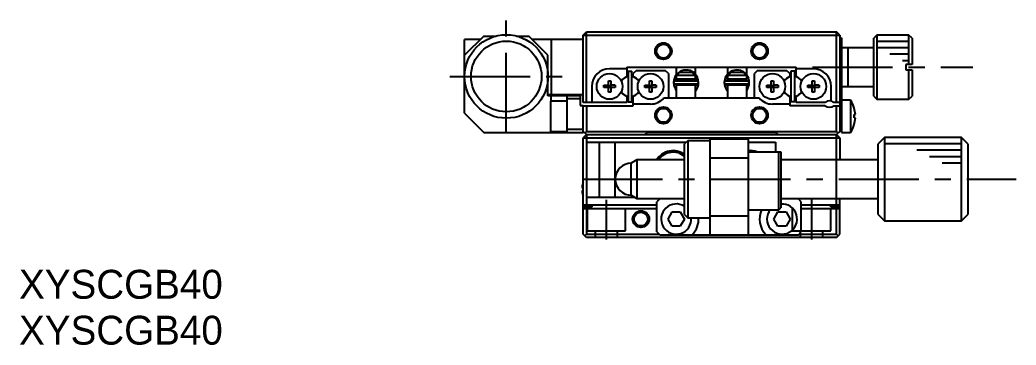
# Model space of a CAD drawing. Extents: x 35 to 382, y 23 to 266.
# Drawn here: x 40.8 to 196.1, y 23.4 to 74.1 of the extents above; entities that cross this region are included whole.
import ezdxf

# ---------------------------------------------------------------- set-up
doc = ezdxf.new("R2010")
doc.units = 0
doc.header["$LTSCALE"] = 10
doc.linetypes.add('CENTER', pattern=[2, 1.25, -0.25, 0.25, -0.25])
doc.linetypes.add('DASHED', pattern=[3.5, 2, -1.5])
doc.layers.get('0').update_dxf_attribs({"linetype": 'CONTINUOUS'})
doc.layers.add('CENTER', color=1, linetype='CENTER')
doc.styles.get("Standard").update_dxf_attribs({"font": 'FGP教科書体NT-M'})

msp = doc.modelspace()

# ---------------------------------------------------------------- linework, layer by layer
at = {"color": 7, "linetype": 'CONTINUOUS'}
for p, q in [((113.116281, 71.560007), (110.116281, 68.560007)), ((113.116281, 71.560007), (115.016281, 71.560007)), ((118.216281, 71.560007), (120.116281, 71.560007)), ((123.116281, 68.560007), (120.116281, 71.560007)), ((128.616281, 71.710007), (129.116281, 72.210007)), ((128.616281, 61.210007), (128.616281, 71.710007)), ((128.616281, 71.710007), (168.616281, 71.710007)), ((129.116281, 72.210007), (168.116281, 72.210007)), ((129.116281, 61.210007), (129.116281, 72.210007)), ((168.616281, 71.710007), (168.116281, 72.210007)), ((168.116281, 61.210007), (168.116281, 72.210007)), ((168.616281, 71.710007), (168.616281, 56.710007)), ((174.416281, 71.710007), (173.916281, 71.210007)), ((179.416281, 71.710007), (174.416281, 71.710007)), ((174.416281, 71.710007), (174.416281, 61.710007)), ((179.916281, 71.210007), (179.416281, 71.710007)), ((179.416281, 67.110007), (179.416281, 71.710007)), ((112.566281, 71.010007), (110.116281, 71.010007)), ((110.116281, 59.560007), (110.116281, 71.010007)), ((128.616281, 71.010007), (120.666281, 71.010007)), ((123.616281, 71.010007), (123.616281, 62.410007)), ((168.616281, 71.260007), (168.916281, 71.260007)), ((168.916281, 71.260007), (168.916281, 56.560007)), ((173.916281, 62.210007), (173.916281, 71.210007)), ((179.916281, 71.210007), (179.916281, 67.110007)), ((123.116281, 62.260007), (123.116281, 68.560007)), ((173.916281, 69.710007), (168.916281, 69.710007)), ((169.916281, 63.710007), (169.916281, 69.710007)), ((179.916281, 67.110007), (178.916281, 67.110007)), ((178.916281, 67.110007), (178.916281, 66.310007)), ((135.416281, 66.460007), (132.716281, 66.460007)), ((135.156186, 65.110647), (135.416281, 65.260813)), ((135.416281, 66.710007), (161.816281, 66.710007)), ((135.416281, 66.710007), (135.416281, 65.260813)), ((135.616281, 66.110007), (136.216281, 66.110007)), ((135.616281, 66.110007), (135.616281, 61.310007)), ((136.216281, 61.310007), (136.216281, 66.110007)), ((136.916281, 66.210007), (136.416281, 65.710007)), ((136.416281, 65.260813), (136.416281, 65.710007)), ((136.416281, 65.260813), (136.676376, 65.110647)), ((136.916281, 66.210007), (141.416281, 66.210007)), ((141.916281, 65.710007), (141.416281, 66.210007)), ((141.916281, 65.710007), (141.916281, 61.910007)), ((143.116281, 66.710007), (143.116281, 65.501332)), ((143.116281, 65.410007), (143.116281, 64.910007)), ((146.116281, 65.410007), (143.116281, 65.410007)), ((143.170598, 65.410007), (143.699766, 65.910007)), ((143.699766, 65.910007), (145.532796, 65.910007)), ((145.532796, 65.910007), (146.061964, 65.410007)), ((146.116281, 65.613863), (146.116281, 66.710007)), ((146.116281, 64.910007), (146.116281, 65.410007)), ((151.116281, 66.710007), (151.116281, 65.613806)), ((151.116281, 65.410007), (151.116281, 64.910007)), ((154.116281, 65.410007), (151.116281, 65.410007)), ((151.170598, 65.410007), (151.699766, 65.910007)), ((151.699766, 65.910007), (153.532796, 65.910007)), ((153.532796, 65.910007), (154.061964, 65.410007)), ((154.116281, 65.500342), (154.116281, 66.710007)), ((154.116281, 64.910007), (154.116281, 65.410007)), ((155.816281, 66.210007), (155.316281, 65.710007)), ((155.316281, 61.910007), (155.316281, 65.710007)), ((155.816281, 66.210007), (160.316281, 66.210007)), ((160.816281, 65.710007), (160.316281, 66.210007)), ((160.816281, 65.260813), (160.556186, 65.110647)), ((160.816281, 65.710007), (160.816281, 65.260813)), ((161.016281, 66.110007), (161.016281, 61.310007)), ((161.616281, 66.110007), (161.016281, 66.110007)), ((161.616281, 61.310007), (161.616281, 66.110007)), ((161.816281, 65.260813), (161.816281, 66.710007)), ((164.516281, 66.460007), (161.816281, 66.460007)), ((162.076376, 65.110647), (161.816281, 65.260813)), ((178.916281, 66.310007), (179.916281, 66.310007)), ((179.416281, 61.710007), (179.416281, 66.310007)), ((179.916281, 66.310007), (179.916281, 62.210007)), ((129.966281, 63.710007), (129.966281, 61.210007)), ((131.82992, 63.530007), (131.82992, 63.890007)), ((131.82992, 63.890007), (132.536281, 63.890007)), ((132.536281, 64.596369), (132.896281, 64.596369)), ((132.536281, 63.890007), (132.536281, 64.596369)), ((132.546653, 63.879635), (132.536281, 63.890007)), ((132.546653, 63.54038), (132.546653, 63.879635)), ((132.546653, 63.879635), (132.885909, 63.879635)), ((132.885909, 63.879635), (132.896281, 63.890007)), ((132.885909, 63.879635), (132.885909, 63.54038)), ((132.896281, 64.596369), (132.896281, 63.890007)), ((133.602643, 63.890007), (132.896281, 63.890007)), ((133.602643, 63.890007), (133.602643, 63.530007)), ((138.22992, 63.530007), (138.22992, 63.890007)), ((138.22992, 63.890007), (138.936281, 63.890007)), ((138.936281, 64.596369), (139.296281, 64.596369)), ((138.936281, 63.890007), (138.936281, 64.596369)), ((138.946653, 63.879635), (138.936281, 63.890007)), ((138.946653, 63.54038), (138.946653, 63.879635)), ((138.946653, 63.879635), (139.285909, 63.879635)), ((139.285909, 63.879635), (139.296281, 63.890007)), ((139.285909, 63.879635), (139.285909, 63.54038)), ((139.296281, 64.596369), (139.296281, 63.890007)), ((140.002643, 63.890007), (139.296281, 63.890007)), ((140.002643, 63.890007), (140.002643, 63.530007)), ((142.86892, 65.080065), (142.847304, 65.022168)), ((142.883608, 65.072135), (142.868566, 65.078383)), ((142.872947, 65.085825), (142.873858, 65.088611)), ((143.084666, 64.96758), (142.873841, 65.082842)), ((146.413203, 64.516489), (142.913203, 64.516489)), ((142.913203, 64.116489), (146.413203, 64.116489)), ((143.116295, 64.955967), (143.084666, 64.96758)), ((143.116281, 64.910007), (146.116281, 64.910007)), ((146.116281, 63.910007), (143.116281, 63.910007)), ((143.116281, 63.910007), (143.116281, 61.910007)), ((143.125001, 64.516581), (143.230497, 64.910188)), ((143.166508, 63.909917), (143.125304, 64.116485)), ((143.214002, 64.815083), (143.214613, 64.829887)), ((143.214154, 64.800271), (143.214002, 64.815083)), ((143.215067, 64.78549), (143.214154, 64.800271)), ((143.214613, 64.829887), (143.215987, 64.844644)), ((143.216738, 64.770782), (143.215067, 64.78549)), ((143.215987, 64.844644), (143.218118, 64.859312)), ((143.219161, 64.756184), (143.216738, 64.770782)), ((143.218118, 64.859312), (143.221001, 64.873853)), ((143.222327, 64.741736), (143.219161, 64.756184)), ((143.221001, 64.873853), (143.224628, 64.888227)), ((143.226227, 64.727476), (143.222327, 64.741736)), ((143.224628, 64.888227), (143.228987, 64.902396)), ((143.230848, 64.713439), (143.226227, 64.727476)), ((143.228987, 64.902396), (143.233663, 64.915294)), ((143.236175, 64.699662), (143.230848, 64.713439)), ((143.231704, 64.710007), (143.616281, 64.710007)), ((143.242192, 64.68618), (143.236175, 64.699662)), ((143.248881, 64.673025), (143.242192, 64.68618)), ((143.256223, 64.660231), (143.248881, 64.673025)), ((143.264195, 64.647827), (143.256223, 64.660231)), ((143.272777, 64.635842), (143.264195, 64.647827)), ((143.281944, 64.624306), (143.272777, 64.635842)), ((143.291671, 64.613243), (143.281944, 64.624306)), ((143.301933, 64.60268), (143.291671, 64.613243)), ((143.312703, 64.59264), (143.301933, 64.60268)), ((143.323952, 64.583145), (143.312703, 64.59264)), ((143.335654, 64.574215), (143.323952, 64.583145)), ((143.347778, 64.565871), (143.335654, 64.574215)), ((143.360295, 64.558129), (143.347778, 64.565871)), ((143.373175, 64.551007), (143.360295, 64.558129)), ((143.386385, 64.544519), (143.373175, 64.551007)), ((143.399896, 64.53868), (143.386385, 64.544519)), ((143.413674, 64.533501), (143.399896, 64.53868)), ((143.427688, 64.528994), (143.413674, 64.533501)), ((143.441905, 64.525168), (143.427688, 64.528994)), ((143.456292, 64.522031), (143.441905, 64.525168)), ((143.470815, 64.51959), (143.456292, 64.522031)), ((143.485441, 64.51785), (143.470815, 64.51959)), ((143.500136, 64.516816), (143.485441, 64.51785)), ((143.51409, 64.516489), (143.500136, 64.516816)), ((143.616281, 64.910007), (143.616281, 64.516489)), ((143.616281, 64.116489), (143.616281, 63.910007)), ((145.616281, 64.516489), (145.616281, 64.910007)), ((145.616281, 64.710007), (146.094608, 64.710007)), ((145.616281, 63.910007), (145.616281, 64.116489)), ((145.817639, 64.516539), (145.812316, 64.516489)), ((145.832361, 64.517159), (145.817639, 64.516539)), ((145.847039, 64.518486), (145.832361, 64.517159)), ((145.861639, 64.520519), (145.847039, 64.518486)), ((145.876127, 64.523254), (145.861639, 64.520519)), ((145.890468, 64.526684), (145.876127, 64.523254)), ((145.904631, 64.530805), (145.890468, 64.526684)), ((145.91858, 64.535607), (145.904631, 64.530805)), ((145.932284, 64.54108), (145.91858, 64.535607)), ((145.945708, 64.547215), (145.932284, 64.54108)), ((145.958821, 64.553997), (145.945708, 64.547215)), ((145.97159, 64.561414), (145.958821, 64.553997)), ((145.983984, 64.56945), (145.97159, 64.561414)), ((145.995972, 64.578086), (145.983984, 64.56945)), ((146.007523, 64.587306), (145.995972, 64.578086)), ((146.018607, 64.597088), (146.007523, 64.587306)), ((146.029196, 64.607411), (146.018607, 64.597088)), ((146.03926, 64.618252), (146.029196, 64.607411)), ((146.048774, 64.629585), (146.03926, 64.618252)), ((146.05771, 64.641384), (146.048774, 64.629585)), ((146.066045, 64.65362), (146.05771, 64.641384)), ((146.073753, 64.666266), (146.066045, 64.65362)), ((146.080814, 64.679288), (146.073753, 64.666266)), ((146.087206, 64.692655), (146.080814, 64.679288)), ((146.092911, 64.706332), (146.087206, 64.692655)), ((146.089395, 64.923512), (146.095014, 64.909268)), ((146.097911, 64.720285), (146.092911, 64.706332)), ((146.095014, 64.909268), (146.099717, 64.895252)), ((146.102191, 64.734477), (146.097911, 64.720285)), ((146.099717, 64.895252), (146.103698, 64.881008)), ((146.105739, 64.748871), (146.102191, 64.734477)), ((146.103698, 64.881008), (146.106946, 64.866572)), ((146.108544, 64.763427), (146.105739, 64.748871)), ((146.106946, 64.866572), (146.10945, 64.851983)), ((146.110597, 64.778109), (146.108544, 64.763427)), ((146.10945, 64.851983), (146.111201, 64.837279)), ((146.111891, 64.792874), (146.110597, 64.778109)), ((146.111201, 64.837279), (146.112193, 64.822499)), ((146.112424, 64.807685), (146.111891, 64.792874)), ((146.112193, 64.822499), (146.112424, 64.807685)), ((146.218752, 65.020719), (146.116269, 64.963568)), ((146.116281, 64.953211), (146.124823, 64.958937)), ((146.116281, 61.910007), (146.116281, 63.910007)), ((146.153365, 63.8868), (146.11672, 63.775749)), ((146.124823, 64.958937), (146.134389, 64.964958)), ((146.134389, 64.964958), (146.144912, 64.971232)), ((146.144912, 64.971232), (146.156322, 64.977717)), ((146.201387, 64.116467), (146.153365, 63.8868)), ((146.156322, 64.977717), (146.168538, 64.984368)), ((146.168538, 64.984368), (146.181477, 64.991139)), ((146.181477, 64.991139), (146.19505, 64.997984)), ((146.19505, 64.997984), (146.209163, 65.004854)), ((146.209163, 65.004854), (146.223719, 65.011704)), ((146.452487, 65.088874), (146.218752, 65.020719)), ((146.223719, 65.011704), (146.238618, 65.018485)), ((146.238618, 65.018485), (146.253757, 65.025151)), ((146.253757, 65.025151), (146.269031, 65.031656)), ((146.269031, 65.031656), (146.284335, 65.037955)), ((146.284335, 65.037955), (146.299565, 65.044005)), ((146.299565, 65.044005), (146.314614, 65.049764)), ((146.314614, 65.049764), (146.32938, 65.055193)), ((146.32938, 65.055193), (146.34376, 65.060254)), ((146.34376, 65.060254), (146.357656, 65.064911)), ((146.357656, 65.064911), (146.370972, 65.069134)), ((146.370972, 65.069134), (146.383615, 65.072893)), ((146.383615, 65.072893), (146.395499, 65.076162)), ((146.395499, 65.076162), (146.406543, 65.078918)), ((146.406543, 65.078918), (146.416669, 65.081143)), ((146.416669, 65.081143), (146.425808, 65.082821)), ((146.425808, 65.082821), (146.433897, 65.083941)), ((146.433897, 65.083941), (146.440881, 65.084495)), ((146.440881, 65.084495), (146.446711, 65.084478)), ((146.445185, 64.513844), (146.450804, 64.525915)), ((146.446711, 65.084478), (146.451347, 65.083892)), ((146.450804, 64.525915), (146.46428, 64.557694)), ((146.451347, 65.083892), (146.454901, 65.082665)), ((146.454901, 65.082665), (146.457071, 65.080821)), ((146.457071, 65.080821), (146.457486, 65.080065)), ((146.464737, 65.062338), (146.457486, 65.080065)), ((146.46428, 64.557694), (146.476144, 64.590089)), ((146.476532, 65.029965), (146.464737, 65.062338)), ((146.476144, 64.590089), (146.486369, 64.62302)), ((146.486691, 64.997054), (146.476532, 65.029965)), ((146.611725, 64.341981), (146.478182, 65.025972)), ((146.486369, 64.62302), (146.494931, 64.656407)), ((146.49519, 64.963685), (146.486691, 64.997054)), ((146.494931, 64.656407), (146.50181, 64.690166)), ((146.502009, 64.929941), (146.49519, 64.963685)), ((146.50181, 64.690166), (146.50699, 64.724216)), ((146.50713, 64.895902), (146.502009, 64.929941)), ((146.50699, 64.724216), (146.510459, 64.758474)), ((146.510543, 64.861653), (146.50713, 64.895902)), ((146.510459, 64.758474), (146.512209, 64.792855)), ((146.512237, 64.827276), (146.510543, 64.861653)), ((146.512209, 64.792855), (146.512237, 64.827276)), ((150.754804, 65.027061), (150.62082, 64.3408)), ((150.721146, 64.848097), (150.720131, 64.813692)), ((150.720131, 64.813692), (150.720838, 64.779281)), ((150.720838, 64.779281), (150.723266, 64.744947)), ((150.723881, 64.882411), (150.721146, 64.848097)), ((150.723266, 64.744947), (150.727409, 64.710773)), ((150.728331, 64.916551), (150.723881, 64.882411)), ((150.727409, 64.710773), (150.733257, 64.676844)), ((150.734485, 64.950434), (150.728331, 64.916551)), ((150.733257, 64.676844), (150.740795, 64.643241)), ((150.742329, 64.983977), (150.734485, 64.950434)), ((150.740795, 64.643241), (150.750006, 64.610047)), ((150.751844, 65.017098), (150.742329, 64.983977)), ((150.750006, 64.610047), (150.760868, 64.577342)), ((150.763008, 65.049713), (150.751844, 65.017098)), ((150.760868, 64.577342), (150.773355, 64.545206)), ((150.775076, 65.080065), (150.763008, 65.049713)), ((150.773355, 64.545206), (150.787354, 64.513892)), ((150.775492, 65.080821), (150.775076, 65.080065)), ((150.777661, 65.082665), (150.775492, 65.080821)), ((150.78042, 65.089457), (150.776384, 65.080027)), ((150.781215, 65.083892), (150.777661, 65.082665)), ((150.780076, 65.088874), (151.01381, 65.020719)), ((150.785851, 65.084478), (150.781215, 65.083892)), ((150.791681, 65.084495), (150.785851, 65.084478)), ((150.798665, 65.083941), (150.791681, 65.084495)), ((150.806754, 65.082821), (150.798665, 65.083941)), ((150.815894, 65.081143), (150.806754, 65.082821)), ((150.82602, 65.078918), (150.815894, 65.081143)), ((154.319359, 64.516489), (150.819359, 64.516489)), ((150.819359, 64.116489), (154.319359, 64.116489)), ((150.837063, 65.076162), (150.82602, 65.078918)), ((150.848947, 65.072893), (150.837063, 65.076162)), ((150.861591, 65.069134), (150.848947, 65.072893)), ((150.874906, 65.064911), (150.861591, 65.069134)), ((150.888802, 65.060254), (150.874906, 65.064911)), ((150.903182, 65.055193), (150.888802, 65.060254)), ((150.917948, 65.049764), (150.903182, 65.055193)), ((150.932998, 65.044005), (150.917948, 65.049764)), ((150.948227, 65.037955), (150.932998, 65.044005)), ((150.963532, 65.031656), (150.948227, 65.037955)), ((150.978806, 65.025151), (150.963532, 65.031656)), ((150.993944, 65.018485), (150.978806, 65.025151)), ((151.008843, 65.011704), (150.993944, 65.018485)), ((151.023399, 65.004854), (151.008843, 65.011704)), ((151.01381, 65.020719), (151.116293, 64.963568)), ((151.037512, 64.997984), (151.023399, 65.004854)), ((151.080677, 63.881716), (151.031179, 64.116438)), ((151.051085, 64.991139), (151.037512, 64.997984)), ((151.064024, 64.984368), (151.051085, 64.991139)), ((151.076241, 64.977717), (151.064024, 64.984368)), ((151.08765, 64.971232), (151.076241, 64.977717)), ((151.116048, 63.775197), (151.080677, 63.881716)), ((151.098174, 64.964958), (151.08765, 64.971232)), ((151.10774, 64.958937), (151.098174, 64.964958)), ((151.116281, 64.953211), (151.10774, 64.958937)), ((151.116281, 64.910007), (154.116281, 64.910007)), ((154.116281, 63.910007), (151.116281, 63.910007)), ((151.116281, 63.910007), (151.116281, 61.910007)), ((151.120158, 64.815083), (151.12077, 64.829887)), ((151.12031, 64.800271), (151.120158, 64.815083)), ((151.121223, 64.78549), (151.12031, 64.800271)), ((151.12077, 64.829887), (151.122143, 64.844644)), ((151.122894, 64.770782), (151.121223, 64.78549)), ((151.122143, 64.844644), (151.124274, 64.859312)), ((151.125317, 64.756184), (151.122894, 64.770782)), ((151.124274, 64.859312), (151.127157, 64.873853)), ((151.128484, 64.741736), (151.125317, 64.756184)), ((151.127157, 64.873853), (151.130784, 64.888227)), ((151.132384, 64.727476), (151.128484, 64.741736)), ((151.130784, 64.888227), (151.135143, 64.902396)), ((151.137005, 64.713439), (151.132384, 64.727476)), ((151.135143, 64.902396), (151.140223, 64.916322)), ((151.142332, 64.699662), (151.137005, 64.713439)), ((151.137952, 64.710007), (151.616281, 64.710007)), ((151.140223, 64.916322), (151.143167, 64.923512)), ((151.148349, 64.68618), (151.142332, 64.699662)), ((151.155038, 64.673025), (151.148349, 64.68618)), ((151.162379, 64.660231), (151.155038, 64.673025)), ((151.170352, 64.647827), (151.162379, 64.660231)), ((151.178933, 64.635842), (151.170352, 64.647827)), ((151.1881, 64.624306), (151.178933, 64.635842)), ((151.197827, 64.613243), (151.1881, 64.624306)), ((151.208089, 64.60268), (151.197827, 64.613243)), ((151.218859, 64.59264), (151.208089, 64.60268)), ((151.230109, 64.583145), (151.218859, 64.59264)), ((151.24181, 64.574215), (151.230109, 64.583145)), ((151.253935, 64.565871), (151.24181, 64.574215)), ((151.266452, 64.558129), (151.253935, 64.565871)), ((151.279331, 64.551007), (151.266452, 64.558129)), ((151.292542, 64.544519), (151.279331, 64.551007)), ((151.306052, 64.53868), (151.292542, 64.544519)), ((151.319831, 64.533501), (151.306052, 64.53868)), ((151.333844, 64.528994), (151.319831, 64.533501)), ((151.348061, 64.525168), (151.333844, 64.528994)), ((151.362448, 64.522031), (151.348061, 64.525168)), ((151.376971, 64.51959), (151.362448, 64.522031)), ((151.391597, 64.51785), (151.376971, 64.51959)), ((151.406292, 64.516816), (151.391597, 64.51785)), ((151.420247, 64.516489), (151.406292, 64.516816)), ((151.616281, 64.910007), (151.616281, 64.516489)), ((151.616281, 64.116489), (151.616281, 63.910007)), ((153.616281, 64.516489), (153.616281, 64.910007)), ((153.616281, 64.710007), (154.000855, 64.710007)), ((153.616281, 63.910007), (153.616281, 64.116489)), ((153.723796, 64.516539), (153.718472, 64.516489)), ((153.738518, 64.517159), (153.723796, 64.516539)), ((153.753195, 64.518486), (153.738518, 64.517159)), ((153.767795, 64.520519), (153.753195, 64.518486)), ((153.782283, 64.523254), (153.767795, 64.520519)), ((153.796625, 64.526684), (153.782283, 64.523254)), ((153.810787, 64.530805), (153.796625, 64.526684)), ((153.824737, 64.535607), (153.810787, 64.530805)), ((153.83844, 64.54108), (153.824737, 64.535607)), ((153.851864, 64.547215), (153.83844, 64.54108)), ((153.864977, 64.553997), (153.851864, 64.547215)), ((153.877747, 64.561414), (153.864977, 64.553997)), ((153.890141, 64.56945), (153.877747, 64.561414)), ((153.902128, 64.578086), (153.890141, 64.56945)), ((153.913679, 64.587306), (153.902128, 64.578086)), ((153.924763, 64.597088), (153.913679, 64.587306)), ((153.935352, 64.607411), (153.924763, 64.597088)), ((153.945416, 64.618252), (153.935352, 64.607411)), ((153.95493, 64.629585), (153.945416, 64.618252)), ((153.963866, 64.641384), (153.95493, 64.629585)), ((153.972201, 64.65362), (153.963866, 64.641384)), ((153.979909, 64.666266), (153.972201, 64.65362)), ((153.98697, 64.679288), (153.979909, 64.666266)), ((153.993362, 64.692655), (153.98697, 64.679288)), ((153.999067, 64.706332), (153.993362, 64.692655)), ((153.995551, 64.923512), (154.00117, 64.909268)), ((154.004067, 64.720285), (153.999067, 64.706332)), ((154.00117, 64.909268), (154.005873, 64.895252)), ((154.002093, 64.910121), (154.107566, 64.516549)), ((154.008348, 64.734477), (154.004067, 64.720285)), ((154.005873, 64.895252), (154.009855, 64.881008)), ((154.011896, 64.748871), (154.008348, 64.734477)), ((154.009855, 64.881008), (154.013103, 64.866572)), ((154.0147, 64.763427), (154.011896, 64.748871)), ((154.013103, 64.866572), (154.015606, 64.851983)), ((154.016753, 64.778109), (154.0147, 64.763427)), ((154.015606, 64.851983), (154.017357, 64.837279)), ((154.018047, 64.792874), (154.016753, 64.778109)), ((154.017357, 64.837279), (154.01835, 64.822499)), ((154.01858, 64.807685), (154.018047, 64.792874)), ((154.01835, 64.822499), (154.01858, 64.807685)), ((154.107252, 64.116435), (154.066047, 63.909888)), ((154.116267, 64.955967), (154.147897, 64.96758)), ((154.116281, 61.910007), (154.116281, 63.910007)), ((154.147897, 64.96758), (154.358721, 65.082842)), ((154.348955, 65.072135), (154.363996, 65.078383)), ((154.358721, 65.082842), (154.358704, 65.088611)), ((154.384369, 65.024901), (154.363643, 65.080065)), ((157.22992, 63.530007), (157.22992, 63.890007)), ((157.22992, 63.890007), (157.936281, 63.890007)), ((157.936281, 64.596369), (158.296281, 64.596369)), ((157.936281, 63.890007), (157.936281, 64.596369)), ((157.946653, 63.879635), (157.936281, 63.890007)), ((157.946653, 63.54038), (157.946653, 63.879635)), ((157.946653, 63.879635), (158.285909, 63.879635)), ((158.285909, 63.879635), (158.296281, 63.890007)), ((158.285909, 63.879635), (158.285909, 63.54038)), ((158.296281, 64.596369), (158.296281, 63.890007)), ((159.002643, 63.890007), (158.296281, 63.890007)), ((159.002643, 63.890007), (159.002643, 63.530007)), ((163.62992, 63.530007), (163.62992, 63.890007)), ((163.62992, 63.890007), (164.336281, 63.890007)), ((164.336281, 64.596369), (164.696281, 64.596369)), ((164.336281, 63.890007), (164.336281, 64.596369)), ((164.346653, 63.879635), (164.336281, 63.890007)), ((164.346653, 63.54038), (164.346653, 63.879635)), ((164.346653, 63.879635), (164.685909, 63.879635)), ((164.685909, 63.879635), (164.696281, 63.890007)), ((164.685909, 63.879635), (164.685909, 63.54038)), ((164.696281, 64.596369), (164.696281, 63.890007)), ((165.402643, 63.890007), (164.696281, 63.890007)), ((165.402643, 63.890007), (165.402643, 63.530007)), ((167.266281, 61.428253), (167.266281, 63.710007)), ((168.916281, 63.710007), (173.916281, 63.710007)), ((128.616281, 62.410007), (123.116281, 62.410007)), ((128.116281, 62.260007), (123.116281, 62.260007)), ((123.616281, 61.410007), (123.616281, 62.260007)), ((126.116281, 62.219744), (123.616281, 62.219744)), ((126.116281, 56.560007), (126.116281, 62.260007)), ((128.116281, 62.260007), (128.116281, 60.760007)), ((132.536281, 63.530007), (131.82992, 63.530007)), ((132.546653, 63.54038), (132.536281, 63.530007)), ((132.536281, 62.823646), (132.536281, 63.530007)), ((132.896281, 62.823646), (132.536281, 62.823646)), ((132.885909, 63.54038), (132.546653, 63.54038)), ((132.885909, 63.54038), (132.896281, 63.530007)), ((132.896281, 63.530007), (132.896281, 62.823646)), ((133.602643, 63.530007), (132.896281, 63.530007)), ((135.416281, 62.159202), (135.156186, 62.309368)), ((135.416281, 62.159202), (135.416281, 61.210007)), ((136.676376, 62.309368), (136.416281, 62.159202)), ((136.416281, 60.710007), (136.416281, 62.159202)), ((138.936281, 63.530007), (138.22992, 63.530007)), ((138.946653, 63.54038), (138.936281, 63.530007)), ((138.936281, 62.823646), (138.936281, 63.530007)), ((139.296281, 62.823646), (138.936281, 62.823646)), ((139.285909, 63.54038), (138.946653, 63.54038)), ((139.285909, 63.54038), (139.296281, 63.530007)), ((139.296281, 63.530007), (139.296281, 62.823646)), ((140.002643, 63.530007), (139.296281, 63.530007)), ((157.936281, 63.530007), (157.22992, 63.530007)), ((157.946653, 63.54038), (157.936281, 63.530007)), ((157.936281, 62.823646), (157.936281, 63.530007)), ((158.296281, 62.823646), (157.936281, 62.823646)), ((158.285909, 63.54038), (157.946653, 63.54038)), ((158.285909, 63.54038), (158.296281, 63.530007)), ((158.296281, 63.530007), (158.296281, 62.823646)), ((159.002643, 63.530007), (158.296281, 63.530007)), ((160.556186, 62.309368), (160.816281, 62.159202)), ((160.816281, 62.159202), (160.816281, 60.710007)), ((161.816281, 62.159202), (162.076376, 62.309368)), ((161.816281, 61.210007), (161.816281, 62.159202)), ((164.336281, 63.530007), (163.62992, 63.530007)), ((164.346653, 63.54038), (164.336281, 63.530007)), ((164.336281, 62.823646), (164.336281, 63.530007)), ((164.696281, 62.823646), (164.336281, 62.823646)), ((164.685909, 63.54038), (164.346653, 63.54038)), ((164.685909, 63.54038), (164.696281, 63.530007)), ((164.696281, 63.530007), (164.696281, 62.823646)), ((165.402643, 63.530007), (164.696281, 63.530007)), ((173.916281, 62.210007), (174.416281, 61.710007)), ((179.416281, 61.710007), (179.916281, 62.210007)), ((123.516281, 61.410007), (123.516281, 56.710007)), ((126.116281, 61.410007), (123.516281, 61.410007)), ((128.116281, 61.760007), (126.116281, 61.760007)), ((128.116281, 60.760007), (128.616281, 60.760007)), ((135.416281, 61.210007), (128.616281, 61.210007)), ((128.616281, 56.560007), (128.616281, 60.760007)), ((128.616281, 60.710007), (136.416281, 60.710007)), ((129.116281, 60.710007), (129.116281, 56.710007)), ((135.616281, 61.310007), (136.216281, 61.310007)), ((139.116281, 60.960007), (136.416281, 60.960007)), ((141.195344, 61.910007), (156.037219, 61.910007)), ((160.816281, 60.960007), (158.116281, 60.960007)), ((166.354843, 60.710007), (160.816281, 60.710007)), ((161.616281, 61.310007), (161.016281, 61.310007)), ((166.354843, 61.210007), (161.816281, 61.210007)), ((168.616281, 61.210007), (167.677719, 61.210007)), ((167.677719, 60.710007), (168.616281, 60.710007)), ((168.116281, 56.710007), (168.116281, 60.710007)), ((170.307939, 61.560007), (168.916281, 61.560007)), ((170.307939, 61.560007), (170.307939, 56.560007)), ((174.416281, 61.710007), (179.416281, 61.710007)), ((110.116281, 59.560007), (113.116281, 56.560007)), ((170.878862, 60.318597), (170.885717, 60.32194)), ((170.878862, 58.800007), (170.878862, 59.320007)), ((170.878862, 59.320007), (171.051234, 59.320007)), ((171.051234, 58.800007), (170.878862, 58.800007)), ((170.885717, 57.798074), (170.878862, 57.801418)), ((113.116281, 56.560007), (128.616281, 56.560007)), ((123.516281, 56.710007), (126.116281, 56.710007)), ((123.616281, 56.560007), (123.616281, 56.710007)), ((123.616281, 56.629186), (126.116281, 56.629186)), ((126.116281, 57.060007), (128.616281, 57.060007)), ((129.116281, 56.210007), (128.616281, 56.710007)), ((129.116281, 56.210007), (128.616281, 55.710007)), ((129.116281, 56.710007), (128.866281, 56.460007)), ((129.116281, 56.710007), (168.116281, 56.710007)), ((129.116281, 56.210007), (168.116281, 56.210007)), ((129.116281, 56.210007), (129.116281, 45.210007)), ((138.266281, 56.210007), (138.616281, 56.560007)), ((158.616281, 56.560007), (138.616281, 56.560007)), ((158.616281, 56.560007), (158.966281, 56.210007)), ((168.366281, 56.460007), (168.116281, 56.710007)), ((168.616281, 56.710007), (168.116281, 56.210007)), ((168.616281, 55.710007), (168.116281, 56.210007)), ((168.116281, 45.210007), (168.116281, 56.210007)), ((168.916281, 56.760007), (168.616281, 56.760007)), ((168.916281, 56.560007), (170.307939, 56.560007)), ((128.616281, 40.710007), (128.616281, 55.710007)), ((128.616281, 55.710007), (168.616281, 55.710007)), ((129.116281, 55.010007), (144.666281, 55.010007)), ((131.116281, 55.010007), (131.116281, 46.410007)), ((133.616281, 46.410007), (133.616281, 55.010007)), ((144.916281, 55.260007), (144.416281, 54.760007)), ((144.416281, 43.760007), (144.416281, 54.760007)), ((148.416281, 55.260007), (144.916281, 55.260007)), ((144.916281, 55.260007), (144.916281, 43.260007)), ((148.416281, 55.560007), (154.316281, 55.560007)), ((148.416281, 40.560007), (148.416281, 55.560007)), ((154.316281, 55.560007), (154.316281, 40.560007)), ((154.316281, 55.010007), (158.616281, 55.010007)), ((158.616281, 55.010007), (158.616281, 53.510007)), ((168.616281, 55.710007), (168.616281, 52.260007)), ((175.616281, 55.760007), (174.616281, 54.760007)), ((174.616281, 43.760007), (174.616281, 54.760007)), ((175.616281, 55.760007), (175.616281, 42.760007)), ((187.616281, 55.760007), (175.616281, 55.760007)), ((188.616281, 54.760007), (187.616281, 55.760007)), ((187.616281, 42.760007), (187.616281, 55.760007)), ((188.616281, 54.760007), (188.616281, 43.760007)), ((154.316281, 53.510007), (159.416281, 53.510007)), ((159.116281, 44.510007), (159.116281, 53.510007)), ((159.416281, 53.510007), (159.416281, 44.810007)), ((136.982307, 52.260007), (136.116281, 51.760007)), ((136.116281, 46.760007), (136.116281, 51.760007)), ((136.982307, 52.260007), (136.982307, 46.260007)), ((144.416281, 52.260007), (136.982307, 52.260007)), ((154.316281, 52.560007), (148.416281, 52.560007)), ((174.616281, 52.260007), (159.416281, 52.260007)), ((128.542137, 48.598623), (128.54676, 48.596369)), ((128.426422, 47.890007), (128.54676, 47.890007)), ((128.54676, 47.530007), (128.426422, 47.530007)), ((128.54676, 46.823646), (128.542137, 46.821391)), ((128.54676, 47.890007), (128.54676, 47.530007)), ((136.116281, 46.760007), (136.982307, 46.260007)), ((140.116281, 45.210007), (128.616281, 45.210007)), ((136.722499, 46.410007), (129.116281, 46.410007)), ((130.016281, 44.960007), (130.016281, 45.210007)), ((136.982307, 46.260007), (144.416281, 46.260007)), ((140.616281, 46.260007), (140.116281, 45.760007)), ((140.116281, 41.060007), (140.116281, 45.760007)), ((159.416281, 46.260007), (174.616281, 46.260007)), ((162.616281, 45.760007), (162.116281, 46.260007)), ((162.616281, 41.060007), (162.616281, 45.760007)), ((168.616281, 45.210007), (162.616281, 45.210007)), ((167.216281, 44.960007), (167.216281, 45.210007)), ((168.616281, 40.710007), (168.616281, 46.260007)), ((128.616281, 44.960007), (130.016281, 44.960007)), ((128.616281, 44.710007), (140.116281, 44.710007)), ((129.116281, 44.710007), (129.116281, 40.710007)), ((141.846111, 43.060007), (142.481196, 44.160007)), ((142.481196, 44.160007), (143.751367, 44.160007)), ((143.751367, 44.160007), (144.386452, 43.060007)), ((144.416281, 43.760007), (144.916281, 43.260007)), ((148.416281, 43.560007), (154.316281, 43.560007)), ((154.316281, 44.510007), (159.116281, 44.510007)), ((158.346111, 43.060007), (158.981196, 44.160007)), ((158.981196, 44.160007), (160.251367, 44.160007)), ((159.116281, 44.510007), (159.416281, 44.810007)), ((160.251367, 44.160007), (160.886452, 43.060007)), ((162.616281, 44.710007), (168.616281, 44.710007)), ((168.616281, 44.960007), (167.216281, 44.960007)), ((168.116281, 40.710007), (168.116281, 44.710007)), ((174.616281, 43.760007), (175.616281, 42.760007)), ((187.616281, 42.760007), (188.616281, 43.760007)), ((142.481196, 41.960007), (141.846111, 43.060007)), ((143.751367, 41.960007), (142.481196, 41.960007)), ((144.386452, 43.060007), (143.751367, 41.960007)), ((144.916281, 43.260007), (148.416281, 43.260007)), ((158.981196, 41.960007), (158.346111, 43.060007)), ((160.251367, 41.960007), (158.981196, 41.960007)), ((160.886452, 43.060007), (160.251367, 41.960007)), ((175.616281, 42.760007), (187.616281, 42.760007)), ((129.116281, 40.210007), (128.616281, 40.710007)), ((129.116281, 40.710007), (128.866281, 40.460007)), ((129.116281, 40.710007), (140.466281, 40.710007)), ((140.116281, 41.060007), (140.616281, 40.560007)), ((162.116281, 40.560007), (140.616281, 40.560007)), ((145.634437, 40.629186), (145.663809, 40.560007)), ((157.068753, 40.560007), (157.098126, 40.629186)), ((162.116281, 40.560007), (162.616281, 41.060007)), ((162.266281, 40.710007), (168.116281, 40.710007)), ((168.366281, 40.460007), (168.116281, 40.710007)), ((168.116281, 40.210007), (168.616281, 40.710007)), ((168.116281, 40.210007), (129.116281, 40.210007))]:
    msp.add_line(p, q, dxfattribs=at)
at = {"color": 3, "linetype": 'CONTINUOUS'}
for p, q in [((179.416281, 70.710007), (174.416281, 70.710007)), ((179.416281, 69.710007), (174.416281, 69.710007)), ((179.416281, 68.710007), (176.416281, 68.710007)), ((179.416281, 67.710007), (178.416281, 67.710007)), ((187.616281, 54.760007), (175.616281, 54.760007)), ((187.616281, 53.760007), (180.616281, 53.760007)), ((187.616281, 52.760007), (182.616281, 52.760007)), ((187.616281, 51.760007), (184.616281, 51.760007))]:
    msp.add_line(p, q, dxfattribs=at)
at = {"color": 3, "linetype": 'DASHED'}
for p, q in [((129.216281, 44.710007), (129.216281, 41.210007)), ((135.216281, 41.210007), (135.216281, 44.710007)), ((161.216281, 44.710007), (161.216281, 41.210007)), ((167.216281, 41.210007), (167.216281, 44.710007)), ((129.216281, 41.210007), (135.216281, 41.210007)), ((130.466281, 41.210007), (130.466281, 40.210007)), ((133.966281, 40.210007), (133.966281, 41.210007)), ((161.216281, 41.210007), (167.216281, 41.210007)), ((162.466281, 41.210007), (162.466281, 40.210007)), ((165.966281, 40.210007), (165.966281, 41.210007))]:
    msp.add_line(p, q, dxfattribs=at)
at = {"color": 7, "linetype": 'CONTINUOUS'}
for centre, radius in [((116.616281, 65.260007), 6.5), ((116.616281, 65.260007), 5.5), ((141.116281, 69.210007), 1.075), ((156.116281, 69.210007), 1.075), ((132.716281, 63.710007), 2), ((139.116281, 63.710007), 2), ((158.116281, 63.710007), 2), ((164.516281, 63.710007), 2), ((141.116281, 59.210007), 1.075), ((156.116281, 59.210007), 1.075), ((137.616281, 43.060007), 1.075)]:
    msp.add_circle(centre, radius, dxfattribs=at)
at = {"color": 3, "linetype": 'CONTINUOUS'}
for centre in [(141.116281, 69.210007), (156.116281, 69.210007), (141.116281, 59.210007), (156.116281, 59.210007), (137.616281, 43.060007)]:
    msp.add_circle(centre, 1.3, dxfattribs=at)
at = {"color": 7, "linetype": 'CONTINUOUS'}
for centre, radius, start, end in [((132.716281, 63.710007), 2.75, 90, 180), ((135.916282, 63.710007), 1.5875, 100.89309, 149.566818), ((135.916282, 63.710007), 1.5875, 30.433263, 79.106984), ((144.66335, 64.316092), 1.948849, 23.070586, 179.197143), ((152.569357, 64.316485), 1.948828, 35.527392, 156.941699), ((152.563587, 64.314822), 1.95449, 0.807854, 35.46878), ((161.31628, 63.710007), 1.5875, 100.893016, 149.566737), ((161.31628, 63.710007), 1.5875, 30.433182, 79.10691), ((164.516281, 63.710007), 2.75, 0, 90), ((136.031186, 63.595103), 1.75, 120, 148.118467), ((135.801376, 63.595103), 1.75, 31.881533, 60), ((142.913203, 64.316489), 0.2, 90, 270), ((144.65837, 64.315172), 1.943782, 180.705552, 217.486733), ((144.659269, 64.318236), 1.952708, 318.275844, 359.150244), ((146.413203, 64.316489), 0.2, 270, 90), ((150.819359, 64.316489), 0.2, 90, 270), ((152.573487, 64.318312), 1.952902, 180.843123, 221.731914), ((152.572186, 64.315859), 1.945793, 322.533808, 359.180643), ((154.319359, 64.316489), 0.2, 270, 90), ((161.431186, 63.595103), 1.75, 120, 148.118467), ((161.201376, 63.595103), 1.75, 31.881533, 60), ((136.031186, 63.824912), 1.75, 211.881533, 240), ((135.916282, 63.710007), 1.5875, 210.433182, 259.10691), ((135.916282, 63.710007), 1.5875, 280.893016, 329.566737), ((135.801376, 63.824912), 1.75, 300, 328.118467), ((161.431186, 63.824912), 1.75, 211.881533, 240), ((161.31628, 63.710007), 1.5875, 210.433263, 259.106984), ((161.31628, 63.710007), 1.5875, 280.89309, 329.566818), ((161.201376, 63.824912), 1.75, 300, 328.118467), ((139.116281, 63.710007), 2.75, 270, 319.114807), ((158.116281, 63.710007), 2.75, 220.885193, 270), ((167.016281, 60.460007), 1, 48.590378, 131.409622), ((167.016281, 61.460007), 1, 228.590378, 311.409622), ((166.566281, 59.060007), 4.5, 16.285843, 33.748989), ((166.566281, 59.060007), 4.492483, 3.317816, 16.26943), ((166.566281, 59.060007), 4.5, 326.251011, 343.714157), ((166.566281, 59.060007), 4.492483, 343.73057, 356.682184), ((142.616281, 50.710007), 3, 53.130102, 148.891077), ((142.616281, 50.710007), 2.75, 49.114807, 145.692349), ((154.616281, 50.710007), 3, 68.96053, 95.73917), ((136.116281, 49.260007), 2.5, 90, 270), ((131.616281, 47.710007), 3.194933, 163.893288, 176.770291), ((131.616281, 47.710007), 3.2, 159.635865, 163.877467), ((131.616281, 47.710007), 3.194933, 183.229709, 196.106712), ((131.616281, 47.710007), 3.2, 196.122533, 200.364135), ((143.116281, 43.060007), 2.35, 56.413761, 4.882142), ((159.616281, 43.060007), 2.35, 141.901063, 94.882142), ((159.616281, 43.060007), 3.5, 155.525657, 223.989014), ((143.116281, 43.060007), 3.5, 316.010986, 3.275829)]:
    msp.add_arc(centre, radius, start, end, dxfattribs=at)
at = {"layer": 'CENTER', "color": 1, "linetype": 'CENTER'}
for p, q in [((116.616281, 56.460007), (116.616281, 74.060007)), ((107.816281, 65.260007), (125.416281, 65.260007)), ((164.366281, 66.710007), (189.366281, 66.710007)), ((128.458101, 49.260007), (196.118315, 49.260007)), ((132.216281, 46.060007), (132.216281, 39.860007)), ((164.216281, 46.060007), (164.216281, 39.860007))]:
    msp.add_line(p, q, dxfattribs=at)

# ---------------------------------------------------------------- texts
at = {"color": 7}
for p in [(40.635076, 30.65324), (40.635076, 23.503877)]:
    msp.add_text('XYSCGB40', height=4.5, dxfattribs=at).set_placement(p)

doc.saveas('drawing.dxf')
